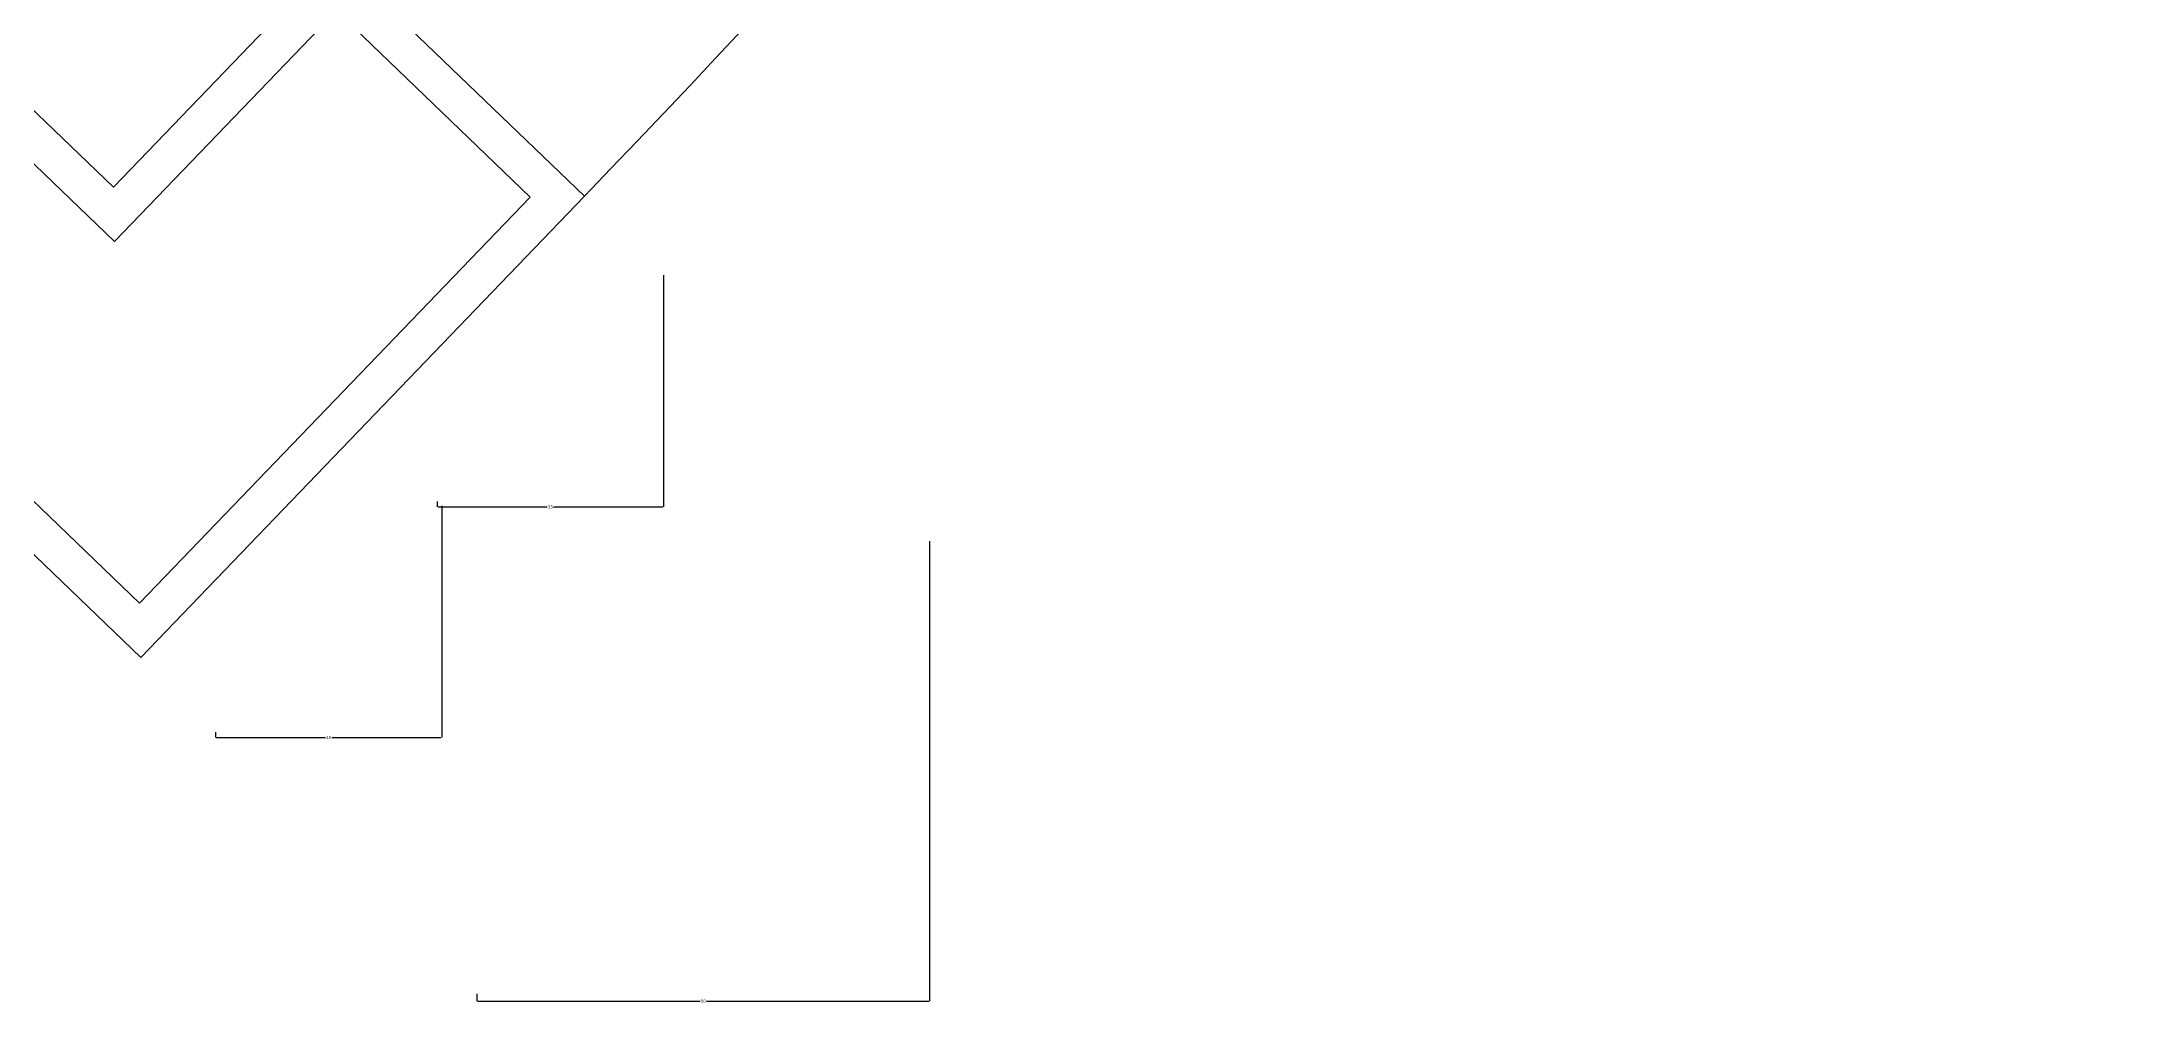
# Model space of a CAD drawing. Header units: metres. Extents: x -1 to 5294, y 0 to 7029.
# Drawn here: x 2911 to 3565, y 252 to 553 of the extents above; entities that cross this region are included whole.
import ezdxf

# ---------------------------------------------------------------- set-up
doc = ezdxf.new("R2010")
doc.units = ezdxf.units.M
for name, color, linetype in [('3', 3, 'Continuous'), ('7', 7, 'Continuous'), ('DIM', 3, 'Continuous')]:
    doc.layers.add(name, color=color, linetype=linetype)
doc.dimstyles.get("Standard").update_dxf_attribs({"dimtxt": 2.5, "dimasz": 2.5, "dimexe": 1.25, "dimexo": 0.625, "dimtad": 1, "dimcen": 2.5, "dimazin": 3, "dimtfac": 1, "dimtmove": 0, "dimatfit": 3})

# ---------------------------------------------------------------- blocks, each defined once
blk = doc.blocks.new('*D18')
for p, q in [((3104.77, 479.65), (3104.77, 407.28)), ((3034.06, 408.94), (3034.06, 407.28)), ((3034.31, 407.28), (3068.415, 407.28)), ((3070.415, 407.28), (3104.52, 407.28))]:
    blk.add_line(p, q)
at = {"layer": 'Defpoints'}
for p in [(3104.77, 479.65), (3034.06, 408.94), (3034.06, 407.28)]:
    blk.add_point(p, dxfattribs=at)
at = {"layer": 'DIM', "insert": (3069.415, 407.28), "char_height": 1, "attachment_point": 5}
blk.add_mtext('25', dxfattribs=at)
blk = doc.blocks.new('*D19')
for p, q in [((3187.85, 396.59), (3187.85, 252.89)), ((3046.43, 255.17), (3046.43, 252.89)), ((3046.68, 252.89), (3116.14, 252.89)), ((3118.14, 252.89), (3187.6, 252.89))]:
    blk.add_line(p, q)
at = {"layer": 'Defpoints'}
for p in [(3187.85, 396.59), (3046.43, 255.17), (3046.43, 252.89)]:
    blk.add_point(p, dxfattribs=at)
at = {"layer": 'DIM', "insert": (3117.14, 252.89), "char_height": 1, "attachment_point": 5}
blk.add_mtext('50', dxfattribs=at)
blk = doc.blocks.new('*D22')
for p, q in [((3035.45, 407.57), (3035.45, 335.2)), ((2964.74, 336.86), (2964.74, 335.2)), ((2964.99, 335.2), (2999.095, 335.2)), ((3001.095, 335.2), (3035.2, 335.2))]:
    blk.add_line(p, q)
at = {"layer": 'Defpoints'}
for p in [(3035.45, 407.57), (2964.74, 336.86), (2964.74, 335.2)]:
    blk.add_point(p, dxfattribs=at)
at = {"layer": 'DIM', "insert": (3000.095, 335.2), "char_height": 1, "attachment_point": 5}
blk.add_mtext('25', dxfattribs=at)

msp = doc.modelspace()

# ---------------------------------------------------------------- linework, layer by layer
at = {"layer": '3'}
msp.add_lwpolyline([(2941.07, 377.17), (3063.07, 504.03), (3002.52, 562.25), (2933.21, 490.17), (2866.89, 553.94), (2833.62, 519.35, 0.41), (2834.4, 479.75)], format="xyb", close=True, dxfattribs=at)
at = {"layer": '7'}
msp.add_lwpolyline([(2941.4, 360.2), (3080.04, 504.36), (3002.19, 579.22), (2932.87, 507.14), (2866.56, 570.91), (2824.97, 527.66, 0.41), (2826.08, 471.11)], format="xyb", close=True, dxfattribs=at)
msp.add_arc((-594.54, 4038.07), 5098, 316.12, 324.68, dxfattribs=at)

# ---------------------------------------------------------------- dimensions: what is measured, and where the dimension line sits
at = {"layer": 'DIM'}
for base, p1, p2, text, picture, middle in [((3034.06, 407.28), (3034.06, 408.94), (3104.77, 479.65), '25', '*D18', (3069.415, 407.28)), ((2964.74, 335.2), (2964.74, 336.86), (3035.45, 407.57), '25', '*D22', (3000.095, 335.2)), ((3046.43, 252.89), (3046.43, 255.17), (3187.85, 396.59), '50', '*D19', (3117.14, 252.89))]:
    dim = msp.add_linear_dim(base=base, p1=p1, p2=p2, text=text, dimstyle='Standard', dxfattribs=at)
    dim.commit()
    dim.dimension.update_dxf_attribs({"geometry": picture, "text_midpoint": middle})

doc.saveas('drawing.dxf')
